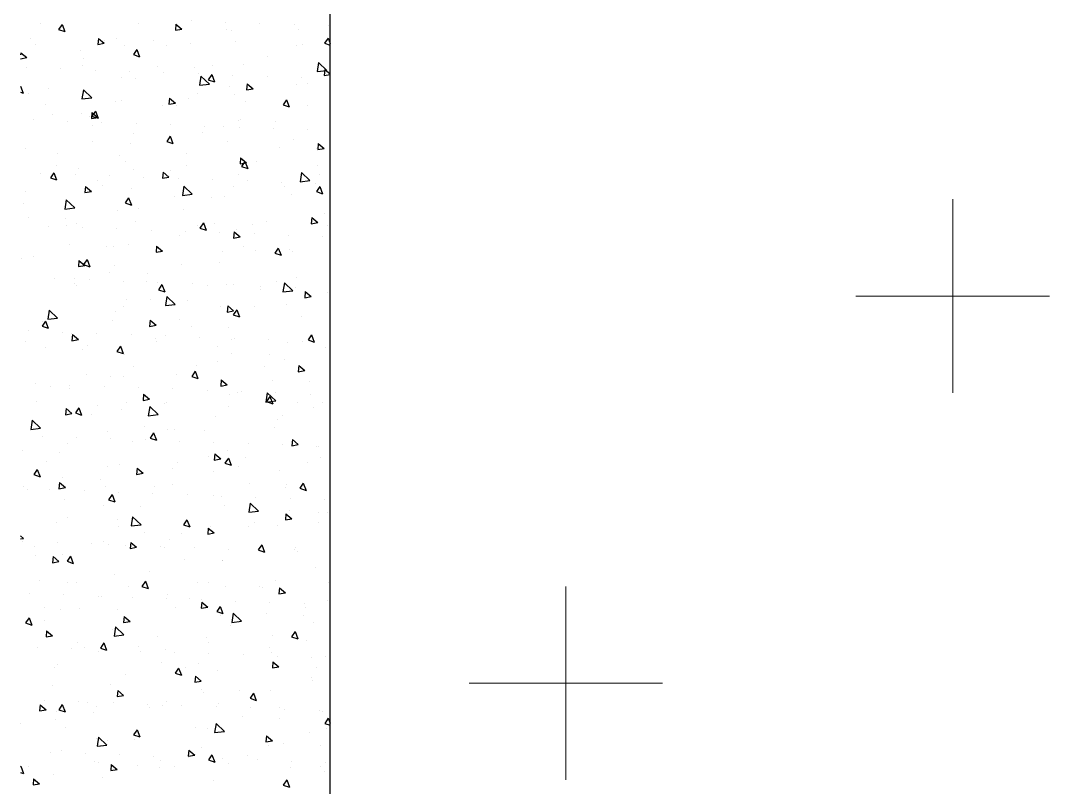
# Model space of a CAD drawing. Header units: millimetres. Extents: x 331487 to 517269, y 198509 to 399936.
# Drawn here: x 410100 to 411097, y 387992 to 388735 of the extents above; entities that cross this region are included whole.
import ezdxf

# ---------------------------------------------------------------- set-up
doc = ezdxf.new("R2010")
doc.units = ezdxf.units.MM
doc.header["$MEASUREMENT"] = 0
doc.layers.add('BEAM', color=1, linetype='Continuous', lineweight=5)
doc.layers.add('COLUMN', color=6, linetype='Continuous')

msp = doc.modelspace()

# ---------------------------------------------------------------- linework, layer by layer
at = {"layer": 'BEAM', "color": 253, "linetype": 'Continuous', "ltscale": 750}
for p, q in [((411003.55, 388374.49), (411003.55, 388561.99)), ((410909.8, 388468.24), (411097.3, 388468.24)), ((410628.55, 387999.49), (410628.55, 388186.99)), ((410534.8, 388093.24), (410722.3, 388093.24))]:
    msp.add_line(p, q, dxfattribs=at)
at = {"layer": 'COLUMN'}
msp.add_line((410400.13, 386624.03), (410400.13, 389154.03), dxfattribs=at)
at = {"layer": 'COLUMN', "color": 2, "linetype": 'Continuous'}
for p, q in [((410119.02, 388732.05), (410119.02, 388732.05)), ((410140.35, 388731.37), (410136.99, 388726.4)), ((410140.35, 388731.37), (410143.03, 388724.37)), ((410214.07, 388732.07), (410214.07, 388732.07)), ((410250.76, 388731.7), (410250.24, 388725.73)), ((410250.76, 388731.7), (410256.51, 388726.88)), ((410265.36, 388734.67), (410265.36, 388734.67)), ((410298.65, 388733.45), (410298.65, 388733.45)), ((410331.94, 388732.23), (410331.94, 388732.23)), ((410365.23, 388731.02), (410365.23, 388731.02)), ((410398.52, 388729.8), (410398.52, 388729.8)), ((410109.89, 388718.05), (410109.89, 388718.05)), ((410136.99, 388726.4), (410143.03, 388724.37)), ((410175.54, 388717.83), (410175.02, 388711.85)), ((410175.54, 388717.83), (410181.29, 388713.01)), ((410192.92, 388717.31), (410192.92, 388717.31)), ((410250.24, 388725.73), (410256.5, 388726.88)), ((410299.63, 388726.58), (410299.63, 388726.58)), ((410304.83, 388724.99), (410304.83, 388724.99)), ((410369.36, 388726.61), (410369.36, 388726.61)), ((410398.15, 388718.07), (410394.8, 388713.09)), ((410398.15, 388718.07), (410400.13, 388712.91)), ((410114.74, 388711.61), (410114.74, 388711.61)), ((410175.02, 388711.85), (410181.28, 388713.01)), ((410181.7, 388715.45), (410181.7, 388715.45)), ((410200.64, 388710.98), (410200.64, 388710.98)), ((410229.06, 388716.04), (410229.06, 388716.04)), ((410241.37, 388711.32), (410241.37, 388711.32)), ((410265.17, 388712.59), (410265.17, 388712.59)), ((410308.33, 388715.15), (410308.33, 388715.15)), ((410368, 388711.02), (410368, 388711.02)), ((410373.53, 388711.84), (410373.53, 388711.84)), ((410394.8, 388713.1), (410400.13, 388711.3)), ((410100.33, 388703.95), (410100.13, 388701.74)), ((410100.13, 388698.04), (410106.07, 388699.13)), ((410100.33, 388703.95), (410106.07, 388699.13)), ((410158.46, 388705.75), (410158.46, 388705.75)), ((410160.99, 388698.58), (410160.99, 388698.58)), ((410209.5, 388702.07), (410215.55, 388700.04)), ((410212.86, 388707.04), (410209.51, 388702.06)), ((410212.86, 388707.04), (410215.55, 388700.04)), ((410339.07, 388700.27), (410339.07, 388700.27)), ((410105.96, 388689.4), (410105.96, 388689.4)), ((410139.25, 388688.19), (410139.25, 388688.19)), ((410159.75, 388691.49), (410159.75, 388691.49)), ((410232.36, 388691.01), (410232.36, 388691.01)), ((410268.5, 388689.73), (410268.5, 388689.73)), ((410286.38, 388691.19), (410286.38, 388691.19)), ((410316, 388692.7), (410316, 388692.7)), ((410388.93, 388694.54), (410387.55, 388685.64)), ((410388.92, 388694.54), (410397.04, 388686.75)), ((410394.93, 388687.73), (410394.4, 388681.75)), ((410394.93, 388687.73), (410400.13, 388683.36)), ((410172.54, 388686.97), (410172.54, 388686.97)), ((410197.9, 388679.44), (410197.9, 388679.44)), ((410205.82, 388685.75), (410205.82, 388685.75)), ((410211.82, 388678.68), (410211.82, 388678.68)), ((410239.11, 388684.54), (410239.11, 388684.54)), ((410272.4, 388683.32), (410272.4, 388683.32)), ((410274.96, 388681.28), (410273.58, 388672.39)), ((410274.96, 388681.28), (410283.08, 388673.49)), ((410285.38, 388682.71), (410282.02, 388677.73)), ((410282.02, 388677.74), (410288.06, 388675.71)), ((410285.38, 388682.71), (410288.06, 388675.71)), ((410305.69, 388682.11), (410305.69, 388682.11)), ((410338.98, 388680.89), (410338.98, 388680.89)), ((410372.27, 388679.67), (410372.27, 388679.67)), ((410387.55, 388685.64), (410397.04, 388686.75)), ((410394.4, 388681.75), (410400.13, 388682.81)), ((410100.13, 388671.55), (410102.77, 388664.68)), ((410127.33, 388668.9), (410127.33, 388668.9)), ((410161, 388668.02), (410159.62, 388659.13)), ((410160.99, 388668.03), (410169.11, 388660.24)), ((410273.58, 388672.38), (410283.08, 388673.49)), ((410302.57, 388671.61), (410302.57, 388671.61)), ((410319.71, 388673.85), (410319.18, 388667.88)), ((410319.18, 388667.88), (410325.45, 388669.03)), ((410319.71, 388673.85), (410325.45, 388669.03)), ((410367.1, 388673.22), (410367.1, 388673.22)), ((410378.51, 388673.97), (410378.51, 388673.97)), ((410100.13, 388665.57), (410102.77, 388664.68)), ((410107.63, 388664.67), (410107.63, 388664.67)), ((410159.62, 388659.13), (410169.12, 388660.23)), ((410198.39, 388657.6), (410198.39, 388657.6)), ((410244.49, 388659.98), (410243.97, 388654)), ((410244.49, 388659.98), (410250.23, 388655.16)), ((410262.92, 388659.21), (410262.92, 388659.21)), ((410271.8, 388664.7), (410271.8, 388664.7)), ((410307.94, 388663.43), (410307.94, 388663.43)), ((410357.89, 388658.38), (410354.54, 388653.4)), ((410357.89, 388658.38), (410360.58, 388651.37)), ((410124.75, 388653.29), (410124.75, 388653.29)), ((410172.6, 388647.35), (410169.24, 388642.37)), ((410172.6, 388647.35), (410175.29, 388640.35)), ((410191.71, 388657.13), (410191.71, 388657.13)), ((410237.34, 388653.13), (410237.34, 388653.13)), ((410243.96, 388654), (410250.23, 388655.16)), ((410251.38, 388653), (410251.38, 388653)), ((410318.34, 388656.83), (410318.34, 388656.83)), ((410354.53, 388653.4), (410360.58, 388651.38)), ((410378.01, 388652.7), (410378.01, 388652.7)), ((410112.36, 388638.89), (410112.36, 388638.89)), ((410130.63, 388643.86), (410130.63, 388643.86)), ((410145.65, 388637.67), (410145.65, 388637.67)), ((410158.73, 388645.2), (410158.73, 388645.2)), ((410166.78, 388642.59), (410166.78, 388642.59)), ((410168.74, 388640.13), (410175.01, 388641.28)), ((410169.27, 388646.1), (410168.75, 388640.12)), ((410169.24, 388642.38), (410175.28, 388640.35)), ((410169.27, 388646.1), (410175.01, 388641.28)), ((410311.24, 388638.39), (410311.24, 388638.39)), ((410313.75, 388639.31), (410313.75, 388639.31)), ((410169.76, 388633.17), (410169.76, 388633.17)), ((410178.94, 388636.46), (410178.94, 388636.46)), ((410212.23, 388635.24), (410212.23, 388635.24)), ((410245.52, 388634.03), (410245.52, 388634.03)), ((410278.81, 388632.81), (410278.81, 388632.81)), ((410296.39, 388632.87), (410296.39, 388632.87)), ((410312.09, 388631.59), (410312.09, 388631.59)), ((410345.38, 388630.38), (410345.38, 388630.38)), ((410347.39, 388637.12), (410347.39, 388637.12)), ((410378.67, 388629.16), (410378.67, 388629.16)), ((410170.07, 388617.56), (410170.07, 388617.56)), ((410209.56, 388625.3), (410209.56, 388625.3)), ((410245.11, 388623.02), (410241.76, 388618.04)), ((410241.76, 388618.05), (410247.8, 388616.02)), ((410245.11, 388623.02), (410247.8, 388616.01)), ((410276.78, 388626.82), (410276.78, 388626.82)), ((410300.32, 388618.23), (410300.32, 388618.23)), ((410364.85, 388619.84), (410364.85, 388619.84)), ((410105.38, 388611.29), (410105.38, 388611.29)), ((410206.22, 388616.28), (410206.22, 388616.28)), ((410350.68, 388612.08), (410350.68, 388612.08)), ((410386.83, 388610.81), (410386.83, 388610.81)), ((410388.12, 388610.03), (410394.39, 388611.18)), ((410388.65, 388616), (410388.13, 388610.02)), ((410388.65, 388616), (410394.4, 388611.18)), ((410135.62, 388605.99), (410135.62, 388605.99)), ((410196.13, 388604.22), (410196.13, 388604.22)), ((410201.73, 388598.81), (410201.73, 388598.81)), ((410260.66, 388605.83), (410260.66, 388605.83)), ((410313.43, 388602.13), (410312.91, 388596.15)), ((410313.43, 388602.13), (410319.18, 388597.31)), ((410317.63, 388598.68), (410314.27, 388593.71)), ((410316.23, 388600.52), (410316.23, 388600.52)), ((410317.63, 388598.69), (410320.32, 388591.68)), ((410328.35, 388598.52), (410328.35, 388598.52)), ((410132.34, 388587.66), (410128.98, 388582.68)), ((410132.34, 388587.66), (410135.02, 388580.66)), ((410134.76, 388594.98), (410134.76, 388594.98)), ((410156.48, 388591.81), (410156.48, 388591.81)), ((410209.51, 388591.25), (410209.51, 388591.25)), ((410238.21, 388588.25), (410237.69, 388582.27)), ((410238.21, 388588.25), (410243.96, 388583.43)), ((410245.66, 388589.98), (410245.66, 388589.98)), ((410261.39, 388594.68), (410261.39, 388594.68)), ((410312.9, 388596.15), (410319.17, 388597.31)), ((410314.27, 388593.71), (410320.31, 388591.69)), ((410372.37, 388587.81), (410371, 388578.92)), ((410372.37, 388587.82), (410380.49, 388580.03)), ((410388.02, 388594.39), (410388.02, 388594.39)), ((410119.86, 388586.95), (410119.86, 388586.95)), ((410128.98, 388582.69), (410135.02, 388580.66)), ((410153.15, 388585.74), (410153.15, 388585.74)), ((410175.06, 388579.68), (410175.06, 388579.68)), ((410186.43, 388584.52), (410186.43, 388584.52)), ((410219.72, 388583.3), (410219.72, 388583.3)), ((410237.68, 388582.28), (410243.95, 388583.43)), ((410253.01, 388582.09), (410253.01, 388582.09)), ((410286.3, 388580.87), (410286.3, 388580.87)), ((410311.49, 388585.93), (410311.49, 388585.93)), ((410319.59, 388579.66), (410319.59, 388579.66)), ((410352.88, 388578.44), (410352.88, 388578.44)), ((410371, 388578.92), (410380.49, 388580.02)), ((410390.12, 388585.78), (410390.12, 388585.78)), ((410104.49, 388569.14), (410104.49, 388569.14)), ((410162.99, 388574.38), (410162.47, 388568.4)), ((410162.47, 388568.4), (410168.73, 388569.56)), ((410162.99, 388574.38), (410168.74, 388569.56)), ((410179.77, 388574.85), (410179.77, 388574.85)), ((410207.31, 388571.92), (410207.31, 388571.92)), ((410258.41, 388574.55), (410257.03, 388565.66)), ((410258.41, 388574.56), (410266.52, 388566.77)), ((410306.4, 388574.55), (410306.4, 388574.55)), ((410355.67, 388574.21), (410355.67, 388574.21)), ((410386.17, 388577.22), (410386.17, 388577.22)), ((410390.14, 388574.35), (410386.79, 388569.38)), ((410386.79, 388569.38), (410392.83, 388567.35)), ((410390.14, 388574.35), (410392.83, 388567.35)), ((410103.12, 388557.9), (410103.12, 388557.9)), ((410144.45, 388561.3), (410143.07, 388552.4)), ((410144.44, 388561.3), (410152.56, 388553.51)), ((410204.85, 388563.33), (410201.5, 388558.35)), ((410201.5, 388558.35), (410207.54, 388556.33)), ((410204.85, 388563.33), (410207.54, 388556.32)), ((410248.95, 388564.94), (410248.95, 388564.94)), ((410257.03, 388565.66), (410266.53, 388566.77)), ((410285.1, 388563.67), (410285.1, 388563.67)), ((410298.06, 388564.85), (410298.06, 388564.85)), ((410362.59, 388566.46), (410362.59, 388566.46)), ((410143.07, 388552.4), (410152.56, 388553.51)), ((410193.87, 388550.83), (410193.87, 388550.83)), ((410214.5, 388553.38), (410214.5, 388553.38)), ((410258.41, 388552.44), (410258.41, 388552.44)), ((410395.11, 388547.9), (410395.11, 388547.9)), ((410107.79, 388544.11), (410107.79, 388544.11)), ((410143.93, 388542.84), (410143.93, 388542.84)), ((410154.22, 388538.43), (410154.22, 388538.43)), ((410211.74, 388540.49), (410211.74, 388540.49)), ((410277.37, 388538.99), (410274.01, 388534.02)), ((410277.37, 388538.99), (410280.05, 388531.99)), ((410288.4, 388538.64), (410288.4, 388538.64)), ((410338.36, 388540.2), (410338.36, 388540.2)), ((410382.38, 388544.28), (410381.85, 388538.3)), ((410381.85, 388538.3), (410388.12, 388539.46)), ((410382.38, 388544.28), (410388.12, 388539.45)), ((410126.9, 388535.61), (410126.9, 388535.61)), ((410144.77, 388536.66), (410144.77, 388536.66)), ((410160.19, 388534.39), (410160.19, 388534.39)), ((410193.48, 388533.18), (410193.48, 388533.18)), ((410226.77, 388531.96), (410226.77, 388531.96)), ((410260.05, 388530.74), (410260.05, 388530.74)), ((410271.4, 388536.36), (410271.4, 388536.36)), ((410274.01, 388534.02), (410280.05, 388532)), ((410293.34, 388529.53), (410293.34, 388529.53)), ((410307.16, 388530.4), (410306.63, 388524.42)), ((410307.16, 388530.4), (410312.9, 388525.58)), ((410309.24, 388532.55), (410309.24, 388532.55)), ((410324.54, 388537.36), (410324.54, 388537.36)), ((410326.63, 388528.31), (410326.63, 388528.31)), ((410398.03, 388536.07), (410398.03, 388536.07)), ((410147.23, 388517.8), (410147.23, 388517.8)), ((410205.05, 388518.54), (410205.05, 388518.54)), ((410253.94, 388527.07), (410253.94, 388527.07)), ((410306.63, 388524.42), (410312.9, 388525.58)), ((410359.92, 388527.1), (410359.92, 388527.1)), ((410393.21, 388525.88), (410393.21, 388525.88)), ((410399.99, 388525.48), (410399.99, 388525.48)), ((410183.37, 388516.53), (410183.37, 388516.53)), ((410189.78, 388516.53), (410189.78, 388516.53)), ((410231.41, 388510.55), (410237.68, 388511.71)), ((410231.94, 388516.53), (410231.42, 388510.55)), ((410231.94, 388516.53), (410237.68, 388511.7)), ((410295.8, 388511.47), (410295.8, 388511.47)), ((410316.41, 388516.23), (410316.41, 388516.23)), ((410327.84, 388512.33), (410327.84, 388512.33)), ((410349.88, 388514.66), (410346.53, 388509.69)), ((410346.53, 388509.69), (410352.57, 388507.66)), ((410349.88, 388514.66), (410352.57, 388507.66)), ((410360.34, 388513.08), (410360.34, 388513.08)), ((410363.98, 388511.06), (410363.98, 388511.06)), ((410100.87, 388504.52), (410100.87, 388504.52)), ((410112.77, 388506.24), (410112.77, 388506.24)), ((410156.19, 388496.67), (410162.46, 388497.83)), ((410156.72, 388502.65), (410156.2, 388496.67)), ((410156.72, 388502.65), (410162.46, 388497.83)), ((410164.59, 388503.64), (410161.23, 388498.66)), ((410161.23, 388498.66), (410167.28, 388496.64)), ((410164.59, 388503.64), (410167.28, 388496.63)), ((410256.15, 388499.06), (410256.15, 388499.06)), ((410293.38, 388500.76), (410293.38, 388500.76)), ((410186.67, 388491.49), (410186.67, 388491.49)), ((410191.62, 388497.45), (410191.62, 388497.45)), ((410222.81, 388490.22), (410222.81, 388490.22)), ((410133.3, 388485.1), (410133.3, 388485.1)), ((410151.97, 388485.05), (410151.97, 388485.05)), ((410152.21, 388479.93), (410152.21, 388479.93)), ((410154.78, 388478.34), (410154.78, 388478.34)), ((410166.59, 388483.88), (410166.59, 388483.88)), ((410199.88, 388482.67), (410199.88, 388482.67)), ((410221.75, 388482.17), (410221.75, 388482.17)), ((410233.17, 388481.45), (410233.17, 388481.45)), ((410237.1, 388479.3), (410233.75, 388474.33)), ((410237.1, 388479.3), (410239.79, 388472.3)), ((410266.46, 388480.23), (410266.46, 388480.23)), ((410281.41, 388478.04), (410281.41, 388478.04)), ((410299.75, 388479.02), (410299.75, 388479.02)), ((410306.98, 388479.17), (410306.98, 388479.17)), ((410333.04, 388477.8), (410333.04, 388477.8)), ((410348.38, 388481.88), (410348.38, 388481.88)), ((410355.82, 388481.09), (410354.44, 388472.19)), ((410355.82, 388481.09), (410363.94, 388473.3)), ((410367.28, 388486.02), (410367.28, 388486.02)), ((410233.75, 388474.33), (410239.79, 388472.3)), ((410241.86, 388467.83), (410240.48, 388458.94)), ((410241.85, 388467.83), (410249.97, 388460.05)), ((410332.82, 388474.46), (410332.82, 388474.46)), ((410354.44, 388472.19), (410363.94, 388473.3)), ((410366.32, 388476.59), (410366.32, 388476.59)), ((410376.1, 388472.55), (410375.58, 388466.57)), ((410376.1, 388472.55), (410381.85, 388467.73)), ((410397.74, 388472.1), (410397.74, 388472.1)), ((410399.61, 388475.37), (410399.61, 388475.37)), ((410199.79, 388458.21), (410199.79, 388458.21)), ((410202.8, 388465.15), (410202.8, 388465.15)), ((410226.11, 388465.19), (410226.11, 388465.19)), ((410240.48, 388458.94), (410249.98, 388460.04)), ((410262.25, 388463.91), (410262.25, 388463.91)), ((410293.55, 388458.08), (410293.55, 388458.08)), ((410300.88, 388458.67), (410300.36, 388452.7)), ((410300.88, 388458.67), (410306.63, 388453.85)), ((410326.42, 388457.92), (410326.42, 388457.92)), ((410358.08, 388459.69), (410358.08, 388459.69)), ((410375.57, 388466.57), (410381.84, 388467.73)), ((410127.9, 388454.57), (410126.52, 388445.68)), ((410127.89, 388454.58), (410136.01, 388446.79)), ((410191.65, 388453.62), (410191.65, 388453.62)), ((410300.35, 388452.7), (410306.62, 388453.86)), ((410309.62, 388454.97), (410306.26, 388450)), ((410306.26, 388450), (410312.31, 388447.97)), ((410309.62, 388454.97), (410312.31, 388447.97)), ((410372.26, 388448.15), (410372.26, 388448.15)), ((410124.33, 388443.94), (410120.97, 388438.97)), ((410120.97, 388438.97), (410127.01, 388436.95)), ((410121.09, 388443.08), (410121.09, 388443.08)), ((410124.33, 388443.94), (410127.02, 388436.94)), ((410126.52, 388445.68), (410136.01, 388446.78)), ((410189.36, 388444.07), (410189.36, 388444.07)), ((410225.13, 388438.82), (410231.4, 388439.98)), ((410225.66, 388444.8), (410225.14, 388438.82)), ((410225.66, 388444.8), (410231.41, 388439.98)), ((410253.9, 388445.68), (410253.9, 388445.68)), ((410265.55, 388438.88), (410265.55, 388438.88)), ((410107.51, 388434.38), (410107.51, 388434.38)), ((410140.8, 388433.16), (410140.8, 388433.16)), ((410149.71, 388431.67), (410149.71, 388431.67)), ((410150.44, 388430.92), (410149.92, 388424.95)), ((410150.44, 388430.92), (410156.19, 388426.1)), ((410174.09, 388431.94), (410174.09, 388431.94)), ((410207.38, 388430.73), (410207.38, 388430.73)), ((410240.66, 388429.51), (410240.66, 388429.51)), ((410273.95, 388428.3), (410273.95, 388428.3)), ((410301.7, 388437.61), (410301.7, 388437.61)), ((410382.13, 388430.64), (410378.78, 388425.67)), ((410382.13, 388430.64), (410384.82, 388423.64)), ((410105.13, 388424.15), (410105.13, 388424.15)), ((410124.38, 388418.05), (410124.38, 388418.05)), ((410149.92, 388424.95), (410156.18, 388426.1)), ((410164.79, 388420.02), (410164.79, 388420.02)), ((410196.84, 388419.61), (410193.49, 388414.64)), ((410196.84, 388419.61), (410199.53, 388412.61)), ((410231.1, 388427.31), (410231.1, 388427.31)), ((410231.76, 388423.85), (410231.76, 388423.85)), ((410291.42, 388419.73), (410291.42, 388419.73)), ((410304.73, 388425.79), (410304.73, 388425.79)), ((410307.24, 388427.08), (410307.24, 388427.08)), ((410340.53, 388425.86), (410340.53, 388425.86)), ((410358.39, 388423.56), (410358.39, 388423.56)), ((410373.82, 388424.65), (410373.82, 388424.65)), ((410378.78, 388425.67), (410384.82, 388423.64)), ((410395.48, 388418.71), (410395.48, 388418.71)), ((410160.53, 388416.77), (410160.53, 388416.77)), ((410193.49, 388414.64), (410199.53, 388412.61)), ((410200.54, 388411.77), (410200.54, 388411.77)), ((410304.99, 388412.57), (410304.99, 388412.57)), ((410341.14, 388411.3), (410341.14, 388411.3)), ((410209.8, 388399.89), (410209.8, 388399.89)), ((410270.54, 388401.01), (410270.54, 388401.01)), ((410291.29, 388404.7), (410291.29, 388404.7)), ((410336.43, 388399.6), (410336.43, 388399.6)), ((410355.83, 388406.31), (410355.83, 388406.31)), ((410369.83, 388400.82), (410369.3, 388394.85)), ((410369.83, 388400.82), (410375.57, 388396)), ((410163.82, 388391.74), (410163.82, 388391.74)), ((410187.11, 388390.69), (410187.11, 388390.69)), ((410199.97, 388390.47), (410199.97, 388390.47)), ((410251.64, 388392.3), (410251.64, 388392.3)), ((410269.36, 388395.28), (410266, 388390.31)), ((410266, 388390.31), (410272.04, 388388.28)), ((410269.36, 388395.28), (410272.05, 388388.28)), ((410369.3, 388394.85), (410375.57, 388396)), ((410114.55, 388383.03), (410114.55, 388383.03)), ((410129.37, 388380.17), (410129.37, 388380.17)), ((410147.45, 388378.28), (410147.45, 388378.28)), ((410147.84, 388381.82), (410147.84, 388381.82)), ((410181.13, 388380.6), (410181.13, 388380.6)), ((410214.42, 388379.38), (410214.42, 388379.38)), ((410247.71, 388378.17), (410247.71, 388378.17)), ((410294.61, 388386.95), (410294.08, 388380.97)), ((410294.08, 388380.97), (410300.35, 388382.13)), ((410294.61, 388386.95), (410300.35, 388382.13)), ((410344.43, 388386.27), (410344.43, 388386.27)), ((410380.58, 388384.99), (410380.58, 388384.99)), ((410219.39, 388373.07), (410218.86, 388367.1)), ((410218.86, 388367.1), (410225.13, 388368.25)), ((410219.39, 388373.07), (410225.13, 388368.25)), ((410281, 388376.95), (410281, 388376.95)), ((410302.47, 388372.4), (410302.47, 388372.4)), ((410309.98, 388374.7), (410309.98, 388374.7)), ((410314.28, 388375.74), (410314.28, 388375.74)), ((410339.27, 388374.36), (410337.89, 388365.47)), ((410341.87, 388370.95), (410338.52, 388365.98)), ((410339.27, 388374.37), (410347.38, 388366.58)), ((410341.87, 388370.95), (410344.56, 388363.95)), ((410347.57, 388374.52), (410347.57, 388374.52)), ((410380.86, 388373.3), (410380.86, 388373.3)), ((410115.14, 388365.83), (410115.14, 388365.83)), ((410144.17, 388359.2), (410143.65, 388353.22)), ((410144.17, 388359.2), (410149.91, 388354.38)), ((410156.58, 388359.92), (410153.23, 388354.95)), ((410156.58, 388359.92), (410159.27, 388352.92)), ((410174.8, 388361.7), (410174.8, 388361.7)), ((410198.29, 388358.39), (410198.29, 388358.39)), ((410203.26, 388365.43), (410203.26, 388365.43)), ((410225.31, 388361.11), (410223.93, 388352.21)), ((410225.3, 388361.11), (410233.42, 388353.32)), ((410239.41, 388364.16), (410239.41, 388364.16)), ((410241.77, 388365.54), (410241.77, 388365.54)), ((410301.43, 388361.41), (410301.43, 388361.41)), ((410337.89, 388365.47), (410347.39, 388366.58)), ((410338.52, 388365.98), (410344.56, 388363.95)), ((410368.4, 388365.24), (410368.4, 388365.24)), ((410383.87, 388359.96), (410383.87, 388359.96)), ((410393.22, 388365.33), (410393.22, 388365.33)), ((410143.64, 388353.22), (410149.91, 388354.38)), ((410153.22, 388354.95), (410159.27, 388352.92)), ((410168.81, 388353.87), (410168.81, 388353.87)), ((410223.93, 388352.21), (410233.42, 388353.32)), ((410289.04, 388351.32), (410289.04, 388351.32)), ((410349.42, 388348.39), (410349.42, 388348.39)), ((410353.57, 388352.93), (410353.57, 388352.93)), ((410111.34, 388347.85), (410109.96, 388338.95)), ((410109.96, 388338.95), (410119.46, 388340.06)), ((410111.34, 388347.85), (410119.46, 388340.06)), ((410219.81, 388341.57), (410219.81, 388341.57)), ((410242.71, 388339.13), (410242.71, 388339.13)), ((410249.38, 388338.92), (410249.38, 388338.92)), ((410346.44, 388341.28), (410346.44, 388341.28)), ((410120.95, 388332.52), (410120.95, 388332.52)), ((410154.24, 388331.3), (410154.24, 388331.3)), ((410184.85, 388337.3), (410184.85, 388337.3)), ((410187.53, 388330.09), (410187.53, 388330.09)), ((410220.82, 388328.87), (410220.82, 388328.87)), ((410229.1, 388335.59), (410225.74, 388330.62)), ((410225.74, 388330.62), (410231.78, 388328.59)), ((410229.1, 388335.59), (410231.78, 388328.59)), ((410278.85, 388337.85), (410278.85, 388337.85)), ((410363.55, 388329.1), (410363.03, 388323.12)), ((410363.55, 388329.1), (410369.3, 388324.28)), ((410101.54, 388318.29), (410101.54, 388318.29)), ((410145.2, 388324.9), (410145.2, 388324.9)), ((410208.25, 388327.56), (410208.25, 388327.56)), ((410254.11, 388327.66), (410254.11, 388327.66)), ((410287.4, 388326.44), (410287.4, 388326.44)), ((410300.22, 388319.02), (410300.22, 388319.02)), ((410320.69, 388325.22), (410320.69, 388325.22)), ((410353.98, 388324.01), (410353.98, 388324.01)), ((410363.02, 388323.12), (410369.29, 388324.28)), ((410387.27, 388322.79), (410387.27, 388322.79)), ((410388.86, 388322.09), (410388.86, 388322.09)), ((410137.68, 388317.02), (410137.68, 388317.02)), ((410282.15, 388312.82), (410282.15, 388312.82)), ((410287.8, 388309.25), (410294.07, 388310.4)), ((410288.33, 388315.22), (410287.81, 388309.25)), ((410288.33, 388315.22), (410294.08, 388310.4)), ((410301.61, 388311.26), (410298.26, 388306.28)), ((410301.61, 388311.26), (410304.3, 388304.26)), ((410318.29, 388311.55), (410318.29, 388311.55)), ((410390.97, 388311.95), (410390.97, 388311.95)), ((410116.32, 388300.23), (410112.96, 388295.26)), ((410116.32, 388300.23), (410119.01, 388293.23)), ((410125.15, 388307.51), (410125.15, 388307.51)), ((410184.81, 388303.38), (410184.81, 388303.38)), ((410196.03, 388305.01), (410196.03, 388305.01)), ((410213.11, 388301.35), (410212.59, 388295.37)), ((410213.11, 388301.35), (410218.86, 388296.53)), ((410247.69, 388301.25), (410247.69, 388301.25)), ((410251.78, 388307.22), (410251.78, 388307.22)), ((410298.25, 388306.29), (410304.3, 388304.26)), ((410311.44, 388303.09), (410311.44, 388303.09)), ((410351.32, 388299.55), (410351.32, 388299.55)), ((410378.41, 388306.92), (410378.41, 388306.92)), ((410112.96, 388295.26), (410119.01, 388293.23)), ((410140.98, 388291.98), (410140.98, 388291.98)), ((410177.12, 388290.71), (410177.12, 388290.71)), ((410212.58, 388295.37), (410218.85, 388296.53)), ((410286.78, 388297.94), (410286.78, 388297.94)), ((410103.19, 388283.55), (410103.19, 388283.55)), ((410106.52, 388280.42), (410106.52, 388280.42)), ((410128.45, 388280.58), (410128.45, 388280.58)), ((410137.36, 388281.5), (410143.63, 388282.65)), ((410137.89, 388287.47), (410137.37, 388281.49)), ((410137.89, 388287.47), (410143.64, 388282.65)), ((410161.74, 388279.37), (410161.74, 388279.37)), ((410182.6, 388283.92), (410182.6, 388283.92)), ((410229.82, 388283.26), (410229.82, 388283.26)), ((410247.13, 388285.53), (410247.13, 388285.53)), ((410321.59, 388286.51), (410321.59, 388286.51)), ((410356.45, 388282.96), (410356.45, 388282.96)), ((410357.73, 388285.24), (410357.73, 388285.24)), ((410374.13, 388286.93), (410370.77, 388281.95)), ((410370.77, 388281.96), (410376.81, 388279.93)), ((410374.13, 388286.93), (410376.81, 388279.93)), ((410142.94, 388271.52), (410142.94, 388271.52)), ((410188.83, 388275.9), (410185.48, 388270.93)), ((410185.48, 388270.93), (410191.52, 388268.9)), ((410188.83, 388275.9), (410191.52, 388268.9)), ((410195.03, 388278.15), (410195.03, 388278.15)), ((410228.32, 388276.93), (410228.32, 388276.93)), ((410261.61, 388275.72), (410261.61, 388275.72)), ((410287.13, 388274.95), (410287.13, 388274.95)), ((410294.89, 388274.5), (410294.89, 388274.5)), ((410328.18, 388273.29), (410328.18, 388273.29)), ((410361.47, 388272.07), (410361.47, 388272.07)), ((410394.76, 388270.85), (410394.76, 388270.85)), ((410180.42, 388265.68), (410180.42, 388265.68)), ((410216.57, 388264.4), (410216.57, 388264.4)), ((410297.96, 388265.64), (410297.96, 388265.64)), ((410322.72, 388267.64), (410321.34, 388258.75)), ((410321.34, 388258.75), (410330.84, 388259.85)), ((410322.71, 388267.64), (410330.83, 388259.86)), ((410361.03, 388260.2), (410361.03, 388260.2)), ((410388.71, 388258.57), (410388.71, 388258.57)), ((410397.17, 388258.93), (410397.17, 388258.93)), ((410135.16, 388249.19), (410135.16, 388249.19)), ((410145.96, 388254.11), (410145.96, 388254.11)), ((410193.77, 388251.62), (410193.77, 388251.62)), ((410208.76, 388254.38), (410207.38, 388245.49)), ((410208.75, 388254.39), (410216.87, 388246.6)), ((410261.35, 388251.57), (410257.99, 388246.59)), ((410261.35, 388251.57), (410264.04, 388244.57)), ((410261.79, 388248.9), (410261.79, 388248.9)), ((410326.57, 388248.64), (410326.57, 388248.64)), ((410357.28, 388257.37), (410356.75, 388251.39)), ((410356.75, 388251.4), (410363.02, 388252.55)), ((410357.28, 388257.37), (410363.02, 388252.55)), ((410388.42, 388248.6), (410388.42, 388248.6)), ((410194.83, 388245.06), (410194.83, 388245.06)), ((410207.38, 388245.49), (410216.87, 388246.59)), ((410219.86, 388239.37), (410219.86, 388239.37)), ((410257.99, 388246.6), (410264.04, 388244.57)), ((410282.06, 388243.5), (410281.53, 388237.52)), ((410281.53, 388237.52), (410287.8, 388238.68)), ((410282.06, 388243.5), (410287.8, 388238.68)), ((410284.53, 388244.55), (410284.53, 388244.55)), ((410321.45, 388244.77), (410321.45, 388244.77)), ((410349.06, 388246.17), (410349.06, 388246.17)), ((410100.13, 388236), (410102.9, 388233.34)), ((410100.13, 388233.01), (410102.91, 388233.34)), ((410102.2, 388230.45), (410102.2, 388230.45)), ((410135.49, 388229.24), (410135.49, 388229.24)), ((410180.34, 388230.54), (410180.34, 388230.54)), ((410206.84, 388229.62), (410206.31, 388223.64)), ((410206.84, 388229.62), (410212.58, 388224.8)), ((410244.87, 388232.15), (410244.87, 388232.15)), ((410256.01, 388238.1), (410256.01, 388238.1)), ((410113.2, 388225.23), (410113.2, 388225.23)), ((410168.78, 388228.02), (410168.78, 388228.02)), ((410185.41, 388227.8), (410185.41, 388227.8)), ((410202.07, 388226.81), (410202.07, 388226.81)), ((410206.31, 388223.65), (410212.58, 388224.8)), ((410235.36, 388225.59), (410235.36, 388225.59)), ((410239.83, 388224.94), (410239.83, 388224.94)), ((410268.65, 388224.37), (410268.65, 388224.37)), ((410301.94, 388223.16), (410301.94, 388223.16)), ((410333.86, 388227.24), (410330.51, 388222.26)), ((410330.51, 388222.27), (410336.55, 388220.24)), ((410333.86, 388227.24), (410336.55, 388220.24)), ((410335.23, 388221.94), (410335.23, 388221.94)), ((410366.02, 388222.33), (410366.02, 388222.33)), ((410366.46, 388224.64), (410366.46, 388224.64)), ((410368.51, 388220.73), (410368.51, 388220.73)), ((410399.89, 388226.27), (410399.89, 388226.27)), ((410114.84, 388217.26), (410114.84, 388217.26)), ((410131.09, 388209.77), (410137.36, 388210.93)), ((410131.62, 388215.75), (410131.1, 388209.77)), ((410131.62, 388215.75), (410137.36, 388210.93)), ((410140.69, 388218.14), (410140.69, 388218.14)), ((410148.57, 388216.21), (410145.22, 388211.23)), ((410145.22, 388211.24), (410151.26, 388209.21)), ((410148.57, 388216.21), (410151.26, 388209.21)), ((410259.3, 388213.06), (410259.3, 388213.06)), ((410295.45, 388211.79), (410295.45, 388211.79)), ((410295.7, 388212.26), (410295.7, 388212.26)), ((410224.85, 388201.5), (410224.85, 388201.5)), ((410386.46, 388205.19), (410386.46, 388205.19)), ((410118.13, 388192.23), (410118.13, 388192.23)), ((410145.17, 388190.87), (410145.17, 388190.87)), ((410154.28, 388190.96), (410154.28, 388190.96)), ((410191.52, 388198.24), (410191.52, 388198.24)), ((410221.09, 388191.88), (410217.73, 388186.9)), ((410221.09, 388191.88), (410223.78, 388184.88)), ((410271.8, 388190.58), (410271.8, 388190.58)), ((410282.27, 388191.17), (410282.27, 388191.17)), ((410346.8, 388192.78), (410346.8, 388192.78)), ((410398.43, 388190.28), (410398.43, 388190.28)), ((410108.6, 388179.94), (410108.6, 388179.94)), ((410141.89, 388178.73), (410141.89, 388178.73)), ((410204.84, 388186.75), (410204.84, 388186.75)), ((410217.73, 388186.91), (410223.77, 388184.88)), ((410242.62, 388178.77), (410242.62, 388178.77)), ((410298.74, 388186.76), (410298.74, 388186.76)), ((410331.47, 388186.45), (410331.47, 388186.45)), ((410334.89, 388185.48), (410334.89, 388185.48)), ((410350.47, 388179.67), (410356.74, 388180.83)), ((410351, 388185.65), (410350.48, 388179.67)), ((410351, 388185.65), (410356.75, 388180.82)), ((410175.18, 388177.51), (410175.18, 388177.51)), ((410178.09, 388177.16), (410178.09, 388177.16)), ((410208.47, 388176.3), (410208.47, 388176.3)), ((410241.76, 388175.08), (410241.76, 388175.08)), ((410264.29, 388175.19), (410264.29, 388175.19)), ((410275.05, 388173.86), (410275.05, 388173.86)), ((410275.78, 388171.77), (410275.26, 388165.79)), ((410275.78, 388171.77), (410281.53, 388166.95)), ((410308.34, 388172.65), (410308.34, 388172.65)), ((410341.63, 388171.43), (410341.63, 388171.43)), ((410374.92, 388170.22), (410374.92, 388170.22)), ((410397.63, 388172.89), (410397.63, 388172.89)), ((410123.21, 388166.91), (410123.21, 388166.91)), ((410138.43, 388164.76), (410138.43, 388164.76)), ((410157.58, 388165.92), (410157.58, 388165.92)), ((410193.72, 388164.65), (410193.72, 388164.65)), ((410249.84, 388166.62), (410249.84, 388166.62)), ((410275.25, 388165.79), (410281.52, 388166.95)), ((410293.6, 388167.55), (410290.25, 388162.57)), ((410290.25, 388162.58), (410296.29, 388160.55)), ((410293.45, 388158.87), (410293.45, 388158.87)), ((410293.6, 388167.55), (410296.29, 388160.54)), ((410306.17, 388160.92), (410304.79, 388152.02)), ((410306.16, 388160.92), (410314.28, 388153.13)), ((410338.18, 388160.45), (410338.18, 388160.45)), ((410374.33, 388159.18), (410374.33, 388159.18)), ((410376.47, 388166.32), (410376.47, 388166.32)), ((410104.95, 388151.55), (410111, 388149.52)), ((410108.31, 388156.52), (410104.96, 388151.54)), ((410108.31, 388156.52), (410111, 388149.52)), ((410123.12, 388154.36), (410123.12, 388154.36)), ((410200.03, 388151.92), (410206.3, 388153.08)), ((410200.56, 388157.9), (410200.04, 388151.92)), ((410200.56, 388157.9), (410206.31, 388153.07)), ((410303.73, 388148.88), (410303.73, 388148.88)), ((410304.79, 388152.02), (410314.28, 388153.13)), ((410384.2, 388151.8), (410384.2, 388151.8)), ((410124.81, 388138.04), (410131.08, 388139.2)), ((410125.34, 388144.02), (410124.82, 388138.04)), ((410125.34, 388144.02), (410131.09, 388139.2)), ((410189.26, 388144.86), (410189.26, 388144.86)), ((410192.2, 388147.66), (410190.82, 388138.76)), ((410190.82, 388138.76), (410200.32, 388139.87)), ((410192.2, 388147.66), (410200.32, 388139.87)), ((410197.02, 388139.61), (410197.02, 388139.61)), ((410344.55, 388139.4), (410344.55, 388139.4)), ((410366.12, 388143.21), (410362.76, 388138.24)), ((410366.12, 388143.21), (410368.81, 388136.21)), ((410155.18, 388132.56), (410155.18, 388132.56)), ((410180.83, 388132.19), (410177.47, 388127.21)), ((410180.83, 388132.19), (410183.51, 388125.19)), ((410233.16, 388138.34), (410233.16, 388138.34)), ((410280.02, 388137.79), (410280.02, 388137.79)), ((410281.81, 388132.26), (410281.81, 388132.26)), ((410362.76, 388138.24), (410368.8, 388136.22)), ((410377.63, 388134.14), (410377.63, 388134.14)), ((410116.1, 388128.01), (410116.1, 388128.01)), ((410149.39, 388126.79), (410149.39, 388126.79)), ((410162.56, 388128.05), (410162.56, 388128.05)), ((410175.83, 388123.78), (410175.83, 388123.78)), ((410177.47, 388127.22), (410183.51, 388125.19)), ((410182.68, 388125.57), (410182.68, 388125.57)), ((410214.85, 388128.43), (410214.85, 388128.43)), ((410215.97, 388124.36), (410215.97, 388124.36)), ((410240.36, 388125.39), (410240.36, 388125.39)), ((410249.26, 388123.14), (410249.26, 388123.14)), ((410282.55, 388121.93), (410282.55, 388121.93)), ((410315.84, 388120.71), (410315.84, 388120.71)), ((410341.48, 388128.13), (410341.48, 388128.13)), ((410343.17, 388122.58), (410343.17, 388122.58)), ((410349.12, 388119.49), (410349.12, 388119.49)), ((410395.38, 388119.51), (410395.38, 388119.51)), ((410136.18, 388111.37), (410136.18, 388111.37)), ((410236.46, 388113.31), (410236.46, 388113.31)), ((410272.6, 388112.04), (410272.6, 388112.04)), ((410344.73, 388113.92), (410344.2, 388107.94)), ((410344.2, 388107.94), (410350.46, 388109.1)), ((410344.73, 388113.92), (410350.47, 388109.1)), ((410382.41, 388118.28), (410382.41, 388118.28)), ((410133.22, 388108.59), (410133.22, 388108.59)), ((410202, 388101.74), (410202, 388101.74)), ((410249.98, 388102.88), (410256.03, 388100.86)), ((410253.34, 388107.86), (410249.99, 388102.88)), ((410253.34, 388107.86), (410256.03, 388100.85)), ((410259.85, 388108.3), (410259.85, 388108.3)), ((410269.51, 388100.04), (410268.98, 388094.07)), ((410269.51, 388100.04), (410275.25, 388095.22)), ((410291.19, 388105.49), (410291.19, 388105.49)), ((410386.48, 388108), (410386.48, 388108)), ((410131.43, 388091.2), (410131.43, 388091.2)), ((410187.01, 388091.48), (410187.01, 388091.48)), ((410268.98, 388094.07), (410275.25, 388095.23)), ((410381.95, 388098.42), (410381.95, 388098.42)), ((410382.61, 388096.27), (410382.61, 388096.27)), ((410194.29, 388086.17), (410193.76, 388080.19)), ((410193.76, 388080.19), (410200.03, 388081.35)), ((410194.29, 388086.17), (410200.03, 388081.35)), ((410275.9, 388087), (410275.9, 388087)), ((410277.76, 388084.41), (410277.76, 388084.41)), ((410312.04, 388085.73), (410312.04, 388085.73)), ((410325.86, 388083.52), (410322.5, 388078.55)), ((410325.86, 388083.52), (410328.54, 388076.52)), ((410342.29, 388086.02), (410342.29, 388086.02)), ((410119.07, 388072.29), (410118.54, 388066.32)), ((410119.07, 388072.29), (410124.81, 388067.47)), ((410123.14, 388076.66), (410123.14, 388076.66)), ((410140.56, 388072.5), (410137.21, 388067.52)), ((410140.56, 388072.5), (410143.25, 388065.49)), ((410156.43, 388075.45), (410156.43, 388075.45)), ((410165.19, 388074.24), (410165.19, 388074.24)), ((410173.58, 388070.39), (410173.58, 388070.39)), ((410189.72, 388074.23), (410189.72, 388074.23)), ((410223.01, 388073.01), (410223.01, 388073.01)), ((410224.86, 388070.11), (410224.86, 388070.11)), ((410238.11, 388072), (410238.11, 388072)), ((410241.44, 388075.43), (410241.44, 388075.43)), ((410256.3, 388071.8), (410256.3, 388071.8)), ((410289.59, 388070.58), (410289.59, 388070.58)), ((410291.82, 388073.94), (410291.82, 388073.94)), ((410322.5, 388078.55), (410328.54, 388076.53)), ((410322.88, 388069.37), (410322.88, 388069.37)), ((410351.49, 388069.81), (410351.49, 388069.81)), ((410118.54, 388066.32), (410124.81, 388067.47)), ((410134.73, 388066.17), (410134.73, 388066.17)), ((410137.21, 388067.53), (410143.25, 388065.5)), ((410170.88, 388064.89), (410170.88, 388064.89)), ((410315.34, 388060.69), (410315.34, 388060.69)), ((410351.49, 388059.42), (410351.49, 388059.42)), ((410356.17, 388068.15), (410356.17, 388068.15)), ((410389.46, 388066.93), (410389.46, 388066.93)), ((410393.12, 388066.12), (410393.12, 388066.12)), ((410398.37, 388059.19), (410395.02, 388054.22)), ((410398.37, 388059.19), (410400.13, 388054.6)), ((410100.28, 388054.6), (410100.28, 388054.6)), ((410133.92, 388057.99), (410133.92, 388057.99)), ((410143.23, 388050.28), (410143.23, 388050.28)), ((410269.86, 388049.98), (410269.86, 388049.98)), ((410280.88, 388049.13), (410280.88, 388049.13)), ((410289.61, 388054.19), (410288.24, 388045.3)), ((410288.94, 388052.11), (410288.94, 388052.11)), ((410289.61, 388054.2), (410297.73, 388046.41)), ((410395.01, 388054.22), (410400.13, 388052.5)), ((410396.49, 388049.69), (410396.49, 388049.69)), ((410174.17, 388039.86), (410174.17, 388039.86)), ((410175.65, 388040.93), (410174.27, 388032.04)), ((410175.65, 388040.94), (410183.76, 388033.15)), ((410213.08, 388048.16), (410209.72, 388043.19)), ((410209.72, 388043.19), (410215.76, 388041.17)), ((410213.08, 388048.16), (410215.77, 388041.16)), ((410288.24, 388045.3), (410297.73, 388046.4)), ((410338.45, 388042.19), (410337.93, 388036.22)), ((410338.45, 388042.19), (410344.2, 388037.37)), ((410379.69, 388045.04), (410379.69, 388045.04)), ((410174.27, 388032.04), (410183.77, 388033.14)), ((410184.75, 388038.1), (410184.75, 388038.1)), ((410210.32, 388038.59), (410210.32, 388038.59)), ((410275.51, 388031.02), (410275.51, 388031.02)), ((410337.92, 388036.22), (410344.19, 388037.37)), ((410340.04, 388032.64), (410340.04, 388032.64)), ((410354.78, 388034.39), (410354.78, 388034.39)), ((410390.93, 388033.11), (410390.93, 388033.11)), ((410129.54, 388026.15), (410129.54, 388026.15)), ((410139.72, 388028.29), (410139.72, 388028.29)), ((410162.83, 388024.93), (410162.83, 388024.93)), ((410196.12, 388023.72), (410196.12, 388023.72)), ((410229.41, 388022.5), (410229.41, 388022.5)), ((410262.7, 388022.34), (410268.97, 388023.5)), ((410262.7, 388021.29), (410262.7, 388021.29)), ((410263.23, 388028.32), (410262.71, 388022.34)), ((410263.23, 388028.32), (410268.98, 388023.5)), ((410285.59, 388023.83), (410282.24, 388018.86)), ((410285.59, 388023.83), (410288.28, 388016.83)), ((410295.99, 388020.07), (410295.99, 388020.07)), ((410320.33, 388022.82), (410320.33, 388022.82)), ((410100.3, 388012.81), (410100.13, 388012.55)), ((410100.3, 388012.81), (410102.99, 388005.8)), ((410108.24, 388012.08), (410108.24, 388012.08)), ((410171.32, 388017.01), (410171.32, 388017.01)), ((410175.2, 388015.92), (410175.2, 388015.92)), ((410187.48, 388008.47), (410193.75, 388009.62)), ((410188.01, 388014.44), (410187.49, 388008.47)), ((410188.01, 388014.44), (410193.76, 388009.62)), ((410213.61, 388013.55), (410213.61, 388013.55)), ((410234.87, 388011.79), (410234.87, 388011.79)), ((410235.85, 388018.62), (410235.85, 388018.62)), ((410249.76, 388012.28), (410249.76, 388012.28)), ((410282.24, 388018.86), (410288.28, 388016.83)), ((410301.83, 388015.62), (410301.83, 388015.62)), ((410329.28, 388018.85), (410329.28, 388018.85)), ((410361.5, 388011.5), (410361.5, 388011.5)), ((410362.57, 388017.64), (410362.57, 388017.64)), ((410390.87, 388012.74), (410390.87, 388012.74)), ((410395.86, 388016.42), (410395.86, 388016.42)), ((410100.13, 388006.77), (410102.99, 388005.81)), ((410112.79, 388000.57), (410112.27, 387994.59)), ((410112.79, 388000.57), (410118.54, 387995.75)), ((410131.67, 388004.61), (410131.67, 388004.61)), ((410179.16, 388001.99), (410179.16, 388001.99)), ((410358.11, 387999.5), (410354.75, 387994.53)), ((410358.11, 387999.5), (410360.8, 387992.5)), ((410394.22, 388008.08), (410394.22, 388008.08)), ((410112.26, 387994.59), (410118.53, 387995.75)), ((410286.68, 387998.73), (410286.68, 387998.73)), ((410354.75, 387994.53), (410360.79, 387992.5)), ((410359.77, 387996.51), (410359.77, 387996.51))]:
    msp.add_line(p, q, dxfattribs=at)

doc.saveas('drawing.dxf')
